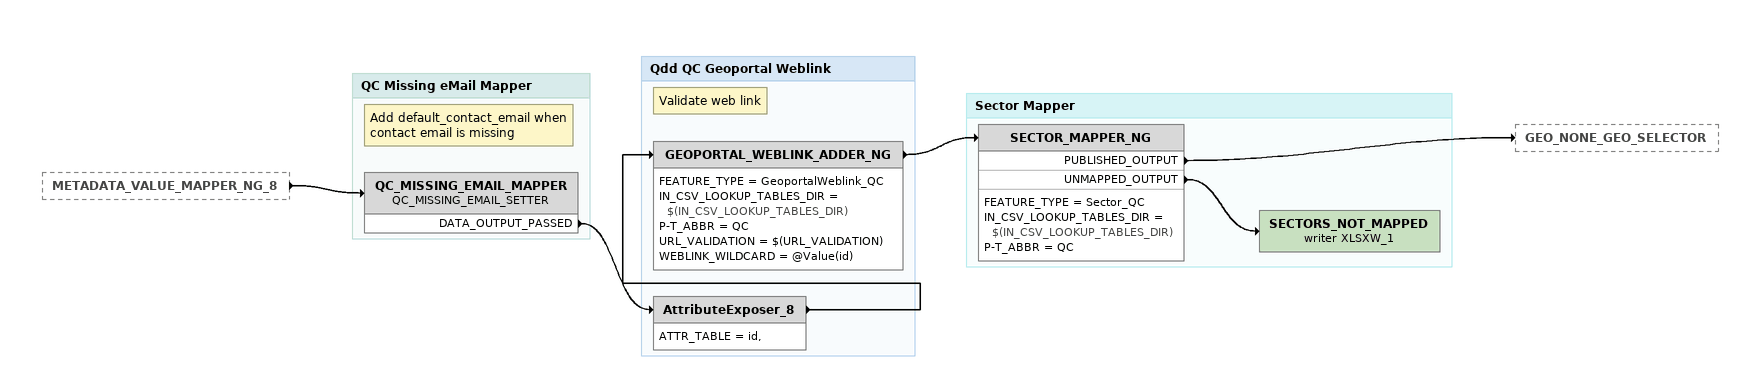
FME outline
METADATA_VALUE_MAPPER_NG_8 [outside]
    -> QC_MISSING_EMAIL_MAPPER

Bookmark: QC Missing eMail Mapper
Note: Add default_contact_email when contact email is missing
QC_MISSING_EMAIL_MAPPER: QC_MISSING_EMAIL_SETTER
    DATA_OUTPUT_PASSED -> AttributeExposer_8

Bookmark: Qdd QC Geoportal Weblink
AttributeExposer_8
    ATTR_TABLE = id,
    -> GEOPORTAL_WEBLINK_ADDER_NG
Note: Validate web link
GEOPORTAL_WEBLINK_ADDER_NG
    FEATURE_TYPE = GeoportalWeblink_QC
    IN_CSV_LOOKUP_TABLES_DIR = $(IN_CSV_LOOKUP_TABLES_DIR)
    P-T_ABBR = QC
    URL_VALIDATION = $(URL_VALIDATION)
    WEBLINK_WILDCARD = @Value(id)
    -> SECTOR_MAPPER_NG

Bookmark: Sector Mapper
SECTOR_MAPPER_NG
    FEATURE_TYPE = Sector_QC
    IN_CSV_LOOKUP_TABLES_DIR = $(IN_CSV_LOOKUP_TABLES_DIR)
    P-T_ABBR = QC
    PUBLISHED_OUTPUT -> GEO_NONE_GEO_SELECTOR
    UNMAPPED_OUTPUT -> SECTORS_NOT_MAPPED (writer XLSXW_1)
SECTORS_NOT_MAPPED (writer XLSXW_1)
